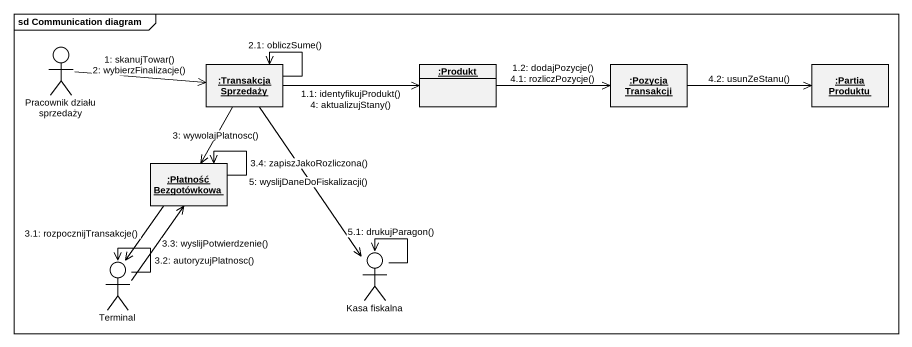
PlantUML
@startuml
mainframe sd Communication diagram
allowmixing
hide circle
hide empty members
actor "Pracownik działu sprzedaży" as Pracownik_działu_sprzedaży
object ":Transakcja Sprzedaży" as Transakcja_Sprzedaży
object ":Produkt" as Produkt
object ":Pozycja Transakcji" as Pozycja_Transakcji
object ":Partia Produktu" as Partia_Produktu
object ":Płatność Bezgotówkowa" as Płatność_Bezgotówkowa
actor Terminal
actor "Kasa fiskalna" as Kasa_fiskalna
Pracownik_działu_sprzedaży -right-> Transakcja_Sprzedaży : 1: skanujTowar()\n2: wybierzFinalizacje()
Transakcja_Sprzedaży -right-> Produkt : 1.1: identyfikujProdukt()\n4: aktualizujStany()
Produkt -right-> Pozycja_Transakcji : 1.2: dodajPozycje()\n4.1: rozliczPozycje()
Transakcja_Sprzedaży --> Transakcja_Sprzedaży : 2.1: obliczSume()
Transakcja_Sprzedaży --> Płatność_Bezgotówkowa : 3: wywolajPlatnosc()
Płatność_Bezgotówkowa --> Terminal : 3.1: rozpocznijTransakcje()
Terminal --> Terminal : 3.2: autoryzujPlatnosc()
Terminal -up-> Płatność_Bezgotówkowa : 3.3: wyslijPotwierdzenie()
Płatność_Bezgotówkowa --> Płatność_Bezgotówkowa : 3.4: zapiszJakoRozliczona()
Pozycja_Transakcji -right-> Partia_Produktu : 4.2: usunZeStanu()
Transakcja_Sprzedaży --> Kasa_fiskalna : 5: wyslijDaneDoFiskalizacji()
Kasa_fiskalna --> Kasa_fiskalna : 5.1: drukujParagon()
@enduml
